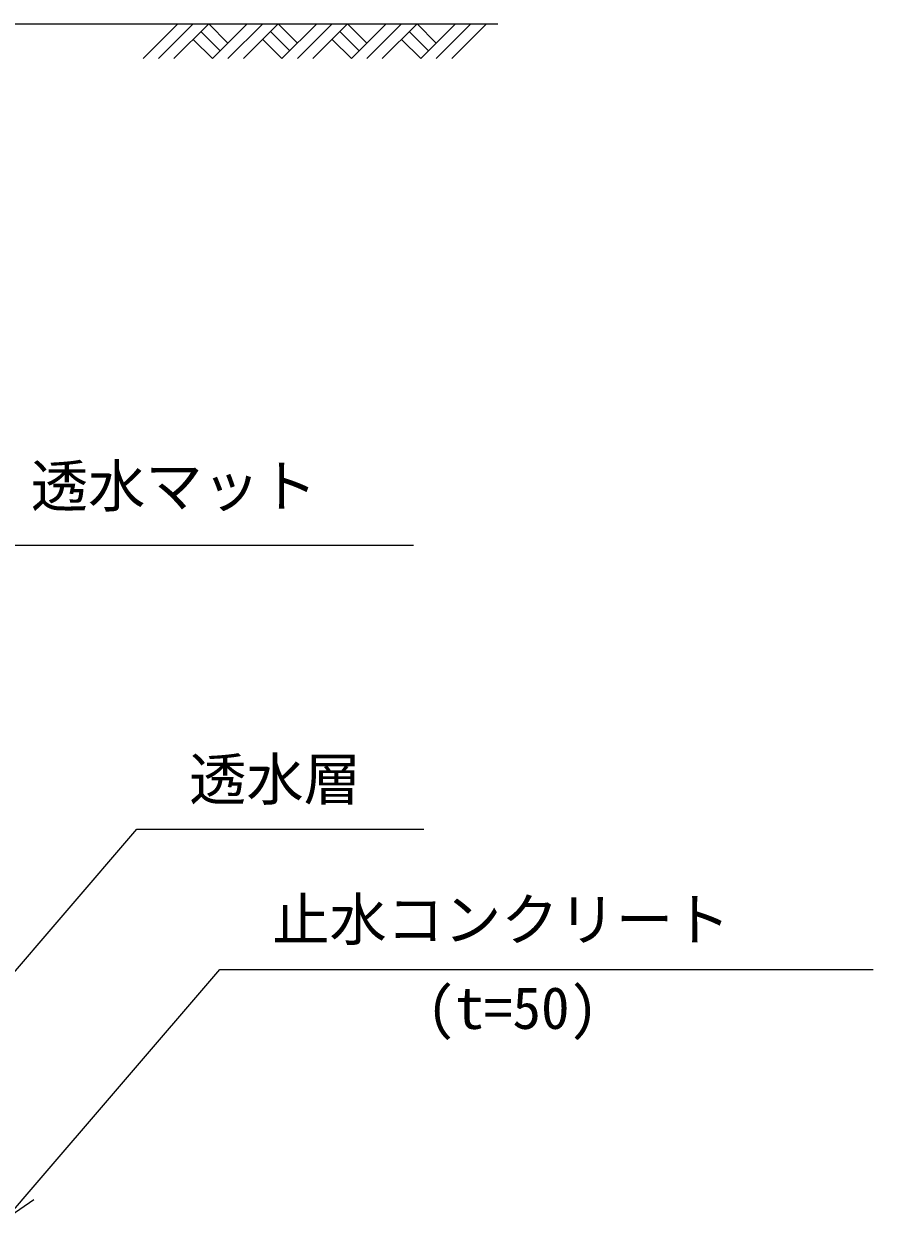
# Model space of a CAD drawing. Units: millimetres, scale not verified. Extents: x 748 to 253048, y 13754 to 73154.
# Drawn here: x 147441 to 152631, y 48063 to 55363 of the extents above; entities that cross this region are included whole.
import ezdxf
from ezdxf.enums import TextEntityAlignment as Align

# ---------------------------------------------------------------- set-up
doc = ezdxf.new("R2010")
doc.units = ezdxf.units.MM
doc.header["$LTSCALE"] = 300
for name, color, linetype, lineweight in [('0_2', 1, 'Continuous', 18), ('D-DCR', 7, 'Continuous', 18), ('D-STR', 1, 'Continuous', 18), ('D-STR-HTXT', 7, 'Continuous', 18)]:
    doc.layers.add(name, color=color, linetype=linetype, lineweight=lineweight)
doc.styles.add('ＭＳ ゴシック', font='')
doc.styles.get('ＭＳ ゴシック').set_extended_font_data('MS Gothic')

msp = doc.modelspace()

# ---------------------------------------------------------------- linework, layer by layer
at = {"layer": '0_2'}
for p, q in [((147331.6, 48063.1), (147461.8, 48214.9)), ((147502.5, 48180), (147331.6, 48063.1))]:
    msp.add_line(p, q, dxfattribs=at)
at = {"layer": 'D-DCR'}
for p, q in [((148170.1, 55150.9), (148382.2, 55363.1)), ((148264.4, 55150.9), (148476.5, 55363.1)), ((148358.6, 55150.9), (148570.8, 55363.1)), ((148570.8, 55363.1), (148688.6, 55245.2)), ((148594.3, 55150.9), (148806.5, 55363.1)), ((148688.6, 55150.9), (148900.8, 55363.1)), ((148782.9, 55150.9), (148995, 55363.1)), ((148995, 55363.1), (149112.9, 55245.2)), ((149018.6, 55150.9), (149230.7, 55363.1)), ((149112.9, 55150.9), (149325, 55363.1)), ((149207.2, 55150.9), (149419.3, 55363.1)), ((149419.3, 55363.1), (149537.2, 55245.2)), ((149442.9, 55150.9), (149655, 55363.1)), ((149537.2, 55150.9), (149749.3, 55363.1)), ((149631.4, 55150.9), (149843.6, 55363.1)), ((149843.6, 55363.1), (149961.4, 55245.2)), ((149867.1, 55150.9), (150079.3, 55363.1)), ((149961.4, 55150.9), (150173.5, 55363.1)), ((150055.7, 55150.9), (150267.8, 55363.1)), ((148476.5, 55268.8), (148594.3, 55150.9)), ((148523.6, 55315.9), (148641.5, 55198.1)), ((148900.8, 55268.8), (149018.6, 55150.9)), ((148947.9, 55315.9), (149065.7, 55198.1)), ((149325, 55268.8), (149442.9, 55150.9)), ((149372.2, 55315.9), (149490, 55198.1)), ((149749.3, 55268.8), (149867.1, 55150.9)), ((149796.4, 55315.9), (149914.3, 55198.1))]:
    msp.add_line(p, q, dxfattribs=at)
at = {"layer": 'D-STR'}
msp.add_line((146143.4, 55363.1), (150336.7, 55363.1), dxfattribs=at)
at = {"layer": 'D-STR-HTXT'}
for p, q in [((146300.1, 52178.9), (149821.3, 52178.9)), ((146918.7, 49030.1), (148130.9, 50444.6)), ((148130.9, 50444.6), (149885.2, 50444.6)), ((147461.8, 48214.9), (148638.4, 49587.8)), ((148638.4, 49587.8), (152630.6, 49587.8))]:
    msp.add_line(p, q, dxfattribs=at)

# ---------------------------------------------------------------- texts
at = {"layer": 'D-STR-HTXT', "color": 1, "style": 'ＭＳ ゴシック'}
for s, p in [('透水マット', (147483.6, 52336.1)), ('透水層', (148450.9, 50544.6)), ('止水コンクリート', (148958.4, 49687.8)), ('(t=50)', (149903.1, 49147.7))]:
    msp.add_text(s, height=256.6, dxfattribs=at).set_placement(p, align=Align.BOTTOM_LEFT)

doc.saveas('drawing.dxf')
